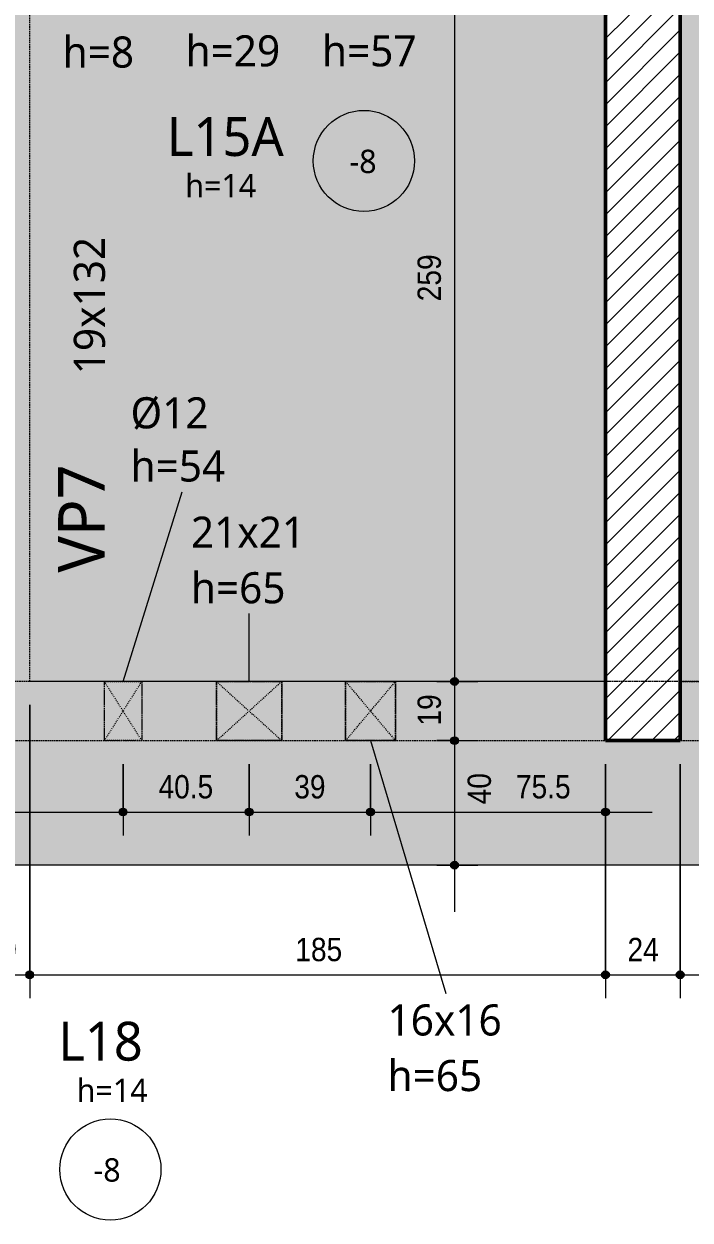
# Model space of a CAD drawing. Header units: centimetres. Extents: x -1475 to 26323, y -1238 to 84208.
# Drawn here: x 8324.4 to 8538.5, y -1233.8 to -849.5 of the extents above; entities that cross this region are included whole.
import ezdxf

# ---------------------------------------------------------------- set-up
doc = ezdxf.new("R2010")
doc.units = ezdxf.units.CM
doc.linetypes.add('Hidden', pattern=[0.714375, 0.47625, -0.238125])
doc.linetypes.add('Traço', pattern=[0.6349999999999998, 0.3174999999999999, -0.3174999999999999])
for name, color, linetype, lineweight in [('A-ANNO-DIMS', 7, 'Continuous', 9), ('A-ANNO-DIMS-50', 7, 'Continuous', 9), ('A-DETL', 7, 'Hidden', 18), ('A-FLOR', 7, 'Continuous', 9), ('A-FLOR-IDEN', 7, 'Continuous', 9), ('A-GENM', 7, 'Continuous', 18), ('A-GENM-HDLN', 7, 'Traço', 18), ('A-GENM-IDEN', 7, 'Continuous', 9), ('S-BEAM-IDEN', 7, 'Continuous', 9), ('S-COLS', 7, 'Continuous', 9)]:
    doc.layers.add(name, color=color, linetype=linetype, lineweight=lineweight)
doc.styles.add('Fira Sans', font='', dxfattribs={"width": 0.9, "height": 7.5})
doc.styles.add('Gadugi', font='gadugi.ttf', dxfattribs={"height": 10})
doc.styles.add('Gadugi_1', font='gadugi.ttf', dxfattribs={"height": 14.99999999999999})
doc.styles.add('Gadugi_3', font='gadugi.ttf', dxfattribs={"height": 7.499999999999995})
doc.styles.add('Gadugi_4', font='gadugi.ttf', dxfattribs={"height": 12.49999999999999})
doc.styles.get('Fira Sans').set_extended_font_data('Fira Sans')
doc.dimstyles.new('PED_R80_1_5mm_ACIMA_As_ESQ__R00', dxfattribs={"dimscale": 30.48, "dimtxt": 10.22984559970693, "dimasz": 0.3280839895013123, "dimexe": 0.2460629921259842, "dimexo": 0.2460629921259842, "dimgap": 0.04921259842519685, "dimtad": 1, "dimdec": 1, "dimrnd": 0.5, "dimdsep": 46, "dimtxsty": 'Fira Sans', "dimblk1": 'DOTSMALL', "dimblk2": 'DOTSMALL', "dimsah": 1, "dimcen": 0.09, "dimdle": 0.4921259842519685, "dimazin": 0, "dimtfac": 1, "dimtdec": 4, "dimtix": 1, "dimtmove": 0, "dimatfit": 3, "dimfxl": 1, "dimtvp": 1, "dimtolj": 1, "dimtzin": 0, "dimarcsym": 2})
doc.dimstyles.new('PED_R80_1_5mm_ACIMA_As_ESQ__R00_3', dxfattribs={"dimscale": 30.48, "dimtxt": 10.22984559970693, "dimasz": 0.3280839895013123, "dimexe": 0.2460629921259842, "dimexo": 0.2460629921259842, "dimgap": 0.04921259842519685, "dimtad": 1, "dimdec": 1, "dimrnd": 0.5, "dimdsep": 46, "dimtxsty": 'Fira Sans', "dimblk1": 'DOTSMALL', "dimblk2": 'DOTSMALL', "dimsah": 1, "dimcen": 0.09, "dimdle": 0.4921259842519685, "dimazin": 0, "dimtfac": 1, "dimtdec": 4, "dimtix": 1, "dimtmove": 2, "dimatfit": 3, "dimfxl": 1, "dimtvp": 1, "dimtolj": 1, "dimtzin": 0, "dimarcsym": 2})
doc.dimstyles.new('PED_R80_1_5mm_ACIMA_As_ESQ__R00_4', dxfattribs={"dimscale": 30.48, "dimtxt": 10.22984559970693, "dimasz": 0.3280839895013123, "dimexe": 0.2460629921259842, "dimexo": 0.2460629921259842, "dimgap": 0.04921259842519685, "dimtad": 1, "dimdec": 1, "dimrnd": 0.5, "dimdsep": 46, "dimtxsty": 'Fira Sans', "dimblk1": 'DOTSMALL', "dimblk2": 'DOTSMALL', "dimsah": 1, "dimcen": 0.09, "dimdle": 0.4921259842519685, "dimazin": 0, "dimtfac": 1, "dimtdec": 4, "dimtix": 1, "dimtmove": 0, "dimatfit": 3, "dimfxl": 1, "dimtvp": 1, "dimtolj": 1, "dimtzin": 0, "dimarcsym": 2})

# ---------------------------------------------------------------- blocks, each defined once
blk = doc.blocks.new('PED_FURO_CIRCULAR_R04_2020 _INSTÂNCIA_ - FURO CIRC-3774465-PL300 - FORMA DO DUPLEX SUPERIOR')
at = {"layer": 'A-GENM-HDLN'}
for p, q in [((6.000000000000609, -9.500000000000677), (-5.999999999999364, 9.499999999999192)), ((-5.999999999999363, -9.500000000000677), (6.00000000000061, 9.499999999999192)), ((-5.999999999999363, -9.500000000000677), (-5.999999999999363, 9.499999999999192)), ((-5.999999999999363, 9.499999999999194), (6.000000000000608, 9.499999999999194)), ((6.000000000000609, 9.499999999999194), (6.000000000000609, -9.500000000000675)), ((6.000000000000609, -9.500000000000677), (-5.999999999999362, -9.500000000000677))]:
    blk.add_line(p, q, dxfattribs=at)
blk = doc.blocks.new('PED_FURO_RETANGULAR_R04_2020 _INSTÂNCIA_ - FURO RET-4011217-PL300 - FORMA DO DUPLEX SUPERIOR')
at = {"layer": 'A-GENM-HDLN'}
for p, q in [((-7.999999999999368, 9.499999999999332), (8.000000000000684, -9.500000000000746)), ((-7.999999999999368, -9.500000000000746), (8.000000000000684, 9.499999999999332)), ((-7.999999999999368, -9.500000000000746), (-7.999999999999368, 9.499999999999332)), ((-7.999999999999368, 9.499999999999332), (8.000000000000684, 9.499999999999332)), ((8.000000000000682, 9.499999999999332), (8.000000000000682, -9.500000000000746)), ((8.000000000000682, -9.500000000000746), (-7.999999999999369, -9.500000000000746))]:
    blk.add_line(p, q, dxfattribs=at)
blk = doc.blocks.new('PED_FURO_RETANGULAR_R04_2020 _INSTÂNCIA_ - FURO RET-4011144-PL300 - FORMA DO DUPLEX SUPERIOR')
at = {"layer": 'A-GENM-HDLN'}
for p, q in [((-10.49999999999937, 9.499999999999332), (10.50000000000068, -9.500000000000746)), ((-10.49999999999937, -9.500000000000746), (10.50000000000068, 9.499999999999332)), ((-10.49999999999937, -9.500000000000746), (-10.49999999999937, 9.499999999999332)), ((-10.49999999999937, 9.499999999999332), (10.50000000000068, 9.499999999999332)), ((10.50000000000068, 9.499999999999332), (10.50000000000068, -9.500000000000746)), ((10.50000000000068, -9.500000000000746), (-10.49999999999936, -9.500000000000746))]:
    blk.add_line(p, q, dxfattribs=at)
blk = doc.blocks.new('DIMBLOCK73-PL300 - FORMA DO DUPLEX SUPERIOR')
at = {"layer": 'A-ANNO-DIMS-50', "true_color": 0x000032}
h = blk.add_hatch(color=178, dxfattribs=at)
edge = h.paths.add_edge_path(flags=0)
edge.add_arc((8462.779242226685, -801.7499793059814), 1.25, 0, 360)
h = blk.add_hatch(color=178, dxfattribs=at)
edge = h.paths.add_edge_path(flags=0)
edge.add_arc((8462.779242226685, -1060.74997930598), 1.25, 0, 360)
at = {"layer": 'A-ANNO-DIMS-50', "color": 178, "true_color": 0x000032}
for p, q in [((8457.04700917965, -801.7499793059814), (8470.279242226685, -801.7499793059814)), ((8462.779242226685, -801.7499793059814), (8457.04700917965, -801.7499793059814)), ((8462.779242226685, -801.7499793059814), (8462.779242226685, -1060.74997930598)), ((8457.04700917965, -1060.74997930598), (8470.279242226685, -1060.74997930598)), ((8462.779242226685, -1060.74997930598), (8457.04700917965, -1060.74997930598))]:
    blk.add_line(p, q, dxfattribs=at)
for centre in [(8462.779242226685, -801.7499793059814), (8462.779242226685, -1060.74997930598)]:
    blk.add_circle(centre, 1.25, dxfattribs=at)
at = {"layer": 'A-ANNO-DIMS-50', "color": 0, "insert": (8450.893901160101, -938.5944838391038), "char_height": 7.5, "width": 17.62681087949502, "attachment_point": 1, "rotation": 90, "line_spacing_factor": 1.049214933303275, "style": 'Fira Sans'}
blk.add_mtext('259', dxfattribs=at)
blk = doc.blocks.new('_DotSmall')
at = {"color": 0, "linetype": 'ByBlock', "const_width": 0.5}
blk.add_lwpolyline([(-0.0625, 0, 1), (0.0625, 0, 1)], format="xyb", close=True, dxfattribs=at)
blk = doc.blocks.new('DIMBLOCK74-PL300 - FORMA DO DUPLEX SUPERIOR')
at = {"layer": 'A-ANNO-DIMS-50', "true_color": 0x000032}
h = blk.add_hatch(color=178, dxfattribs=at)
edge = h.paths.add_edge_path(flags=0)
edge.add_arc((8462.779242226685, -1060.74997930598), 1.25, 0, 360)
h = blk.add_hatch(color=178, dxfattribs=at)
edge = h.paths.add_edge_path(flags=0)
edge.add_arc((8462.779242226685, -1079.749979305981), 1.25, 0, 360)
at = {"layer": 'A-ANNO-DIMS-50', "color": 178, "true_color": 0x000032}
for p, q in [((8457.04700917965, -1060.74997930598), (8470.279242226685, -1060.74997930598)), ((8462.779242226685, -1060.74997930598), (8457.04700917965, -1060.74997930598)), ((8462.779242226685, -1060.74997930598), (8462.779242226685, -1079.749979305981)), ((8457.04700917965, -1079.749979305981), (8470.279242226685, -1079.749979305981)), ((8462.779242226685, -1079.749979305981), (8457.04700917965, -1079.749979305981))]:
    blk.add_line(p, q, dxfattribs=at)
for centre in [(8462.779242226685, -1060.74997930598), (8462.779242226685, -1079.749979305981)]:
    blk.add_circle(centre, 1.25, dxfattribs=at)
at = {"layer": 'A-ANNO-DIMS-50', "color": 0, "insert": (8450.893901160101, -1074.905870572514), "char_height": 7.5, "width": 11.17413903967988, "attachment_point": 1, "rotation": 90, "line_spacing_factor": 1.049214933303275, "style": 'Fira Sans'}
blk.add_mtext('19', dxfattribs=at)
blk = doc.blocks.new('DIMBLOCK75-PL300 - FORMA DO DUPLEX SUPERIOR')
at = {"layer": 'A-ANNO-DIMS-50', "true_color": 0x000032}
h = blk.add_hatch(color=178, dxfattribs=at)
edge = h.paths.add_edge_path(flags=0)
edge.add_arc((8462.779242226685, -1079.749979305981), 1.25, 0, 360)
h = blk.add_hatch(color=178, dxfattribs=at)
edge = h.paths.add_edge_path(flags=0)
edge.add_arc((8462.779242226685, -1119.74997930598), 1.25, 0, 360)
at = {"layer": 'A-ANNO-DIMS-50', "color": 178, "true_color": 0x000032}
for p, q in [((8457.04700917965, -1079.749979305981), (8470.279242226685, -1079.749979305981)), ((8462.779242226685, -1079.749979305981), (8457.04700917965, -1079.749979305981)), ((8462.779242226685, -1079.749979305981), (8462.779242226685, -1134.74997930598)), ((8457.04700917965, -1119.74997930598), (8470.279242226685, -1119.74997930598)), ((8462.779242226685, -1119.74997930598), (8457.04700917965, -1119.74997930598))]:
    blk.add_line(p, q, dxfattribs=at)
for centre in [(8462.779242226685, -1079.749979305981), (8462.779242226685, -1119.74997930598)]:
    blk.add_circle(centre, 1.25, dxfattribs=at)
at = {"layer": 'A-ANNO-DIMS-50', "color": 0, "insert": (8466.977827399343, -1100.208978573621), "char_height": 7.5, "width": 12.5905791996393, "attachment_point": 1, "rotation": 90, "line_spacing_factor": 1.049214933303275, "style": 'Fira Sans'}
blk.add_mtext('40', dxfattribs=at)
blk = doc.blocks.new('DIMBLOCK117-PL300 - FORMA DO DUPLEX SUPERIOR')
at = {"layer": 'A-ANNO-DIMS-50', "true_color": 0x000032}
h = blk.add_hatch(color=178, dxfattribs=at)
edge = h.paths.add_edge_path(flags=0)
edge.add_arc((8307.27941363643, -1154.981185030329), 1.249999999999964, 0, 360)
h = blk.add_hatch(color=178, dxfattribs=at)
edge = h.paths.add_edge_path(flags=0)
edge.add_arc((8326.279413636423, -1154.981172591685), 1.249999999999798, 0, 360)
at = {"layer": 'A-ANNO-DIMS-50', "color": 178, "true_color": 0x000032}
for p, q in [((8307.279356856505, -1068.249979305979), (8307.27941854642, -1162.481185030327)), ((8307.27941363643, -1154.981185030329), (8307.279356856505, -1068.249979305979)), ((8326.279356856505, -1068.249979305979), (8326.279418546414, -1162.481172591683)), ((8326.279413636423, -1154.981172591685), (8326.279356856505, -1068.249979305979)), ((8307.27941363643, -1154.981185030329), (8326.279413636423, -1154.981172591685))]:
    blk.add_line(p, q, dxfattribs=at)
for centre, radius in [((8307.27941363643, -1154.981185030329), 1.249999999999964), ((8326.279413636423, -1154.981172591685), 1.249999999999798)]:
    blk.add_circle(centre, radius, dxfattribs=at)
at = {"layer": 'A-ANNO-DIMS-50', "color": 0, "insert": (8312.123514588971, -1143.095840792477), "char_height": 7.5, "width": 11.17413903967988, "attachment_point": 1, "rotation": 3.750956839399784e-05, "line_spacing_factor": 1.049214933303275, "style": 'Fira Sans'}
blk.add_mtext('19', dxfattribs=at)
blk = doc.blocks.new('DIMBLOCK118-PL300 - FORMA DO DUPLEX SUPERIOR')
at = {"layer": 'A-ANNO-DIMS-50', "true_color": 0x000032}
h = blk.add_hatch(color=178, dxfattribs=at)
edge = h.paths.add_edge_path(flags=0)
edge.add_arc((8326.279413636423, -1154.981172591685), 1.249999999999798, 0, 360)
h = blk.add_hatch(color=178, dxfattribs=at)
edge = h.paths.add_edge_path(flags=0)
edge.add_arc((8511.27937919728, -1154.981051478596), 1.249999999999796, 0, 360)
at = {"layer": 'A-ANNO-DIMS-50', "color": 178, "true_color": 0x000032}
for p, q in [((8326.279356856505, -1068.249979305979), (8326.279418546414, -1162.481172591683)), ((8326.279413636423, -1154.981172591685), (8326.279356856505, -1068.249979305979)), ((8511.279334856084, -1087.249979305979), (8511.27938410727, -1162.481051478594)), ((8511.27937919728, -1154.981051478595), (8511.279334856084, -1087.249979305979)), ((8326.279413636423, -1154.981172591685), (8511.27937919728, -1154.981051478596))]:
    blk.add_line(p, q, dxfattribs=at)
for centre, radius in [((8326.279413636423, -1154.981172591685), 1.249999999999798), ((8511.27937919728, -1154.981051478596), 1.249999999999796)]:
    blk.add_circle(centre, radius, dxfattribs=at)
at = {"layer": 'A-ANNO-DIMS-50', "color": 0, "insert": (8411.631611902802, -1143.095775647962), "char_height": 7.5, "width": 17.15466415950855, "attachment_point": 1, "rotation": 3.750956839399784e-05, "line_spacing_factor": 1.049214933303275, "style": 'Fira Sans'}
blk.add_mtext('185', dxfattribs=at)
blk = doc.blocks.new('DIMBLOCK119-PL300 - FORMA DO DUPLEX SUPERIOR')
at = {"layer": 'A-ANNO-DIMS-50', "true_color": 0x000032}
h = blk.add_hatch(color=178, dxfattribs=at)
edge = h.paths.add_edge_path(flags=0)
edge.add_arc((8511.27937919728, -1154.981051478596), 1.249999999999796, 0, 360)
h = blk.add_hatch(color=178, dxfattribs=at)
edge = h.paths.add_edge_path(flags=0)
edge.add_arc((8535.279379197269, -1154.981035766624), 1.249999999999968, 0, 360)
at = {"layer": 'A-ANNO-DIMS-50', "color": 178, "true_color": 0x000032}
for p, q in [((8511.279334856084, -1087.249979305979), (8511.27938410727, -1162.481051478594)), ((8511.27937919728, -1154.981051478595), (8511.279334856084, -1087.249979305979)), ((8535.279334856084, -1087.249979305979), (8535.27938410726, -1162.481035766623)), ((8535.279379197269, -1154.981035766624), (8535.279334856084, -1087.249979305979)), ((8511.27937919728, -1154.981051478596), (8535.279379197269, -1154.981035766624))]:
    blk.add_line(p, q, dxfattribs=at)
for centre, radius in [((8511.27937919728, -1154.981051478596), 1.249999999999796), ((8535.279379197269, -1154.981035766624), 1.249999999999968)]:
    blk.add_circle(centre, radius, dxfattribs=at)
at = {"layer": 'A-ANNO-DIMS-50', "color": 0, "insert": (8518.361176416494, -1143.095705775801), "char_height": 7.5, "width": 11.80366799966184, "attachment_point": 1, "rotation": 3.750956839399784e-05, "line_spacing_factor": 1.049214933303275, "style": 'Fira Sans'}
blk.add_mtext('24', dxfattribs=at)
blk = doc.blocks.new('DIMBLOCK120-PL300 - FORMA DO DUPLEX SUPERIOR')
at = {"layer": 'A-ANNO-DIMS-50', "true_color": 0x000032}
h = blk.add_hatch(color=178, dxfattribs=at)
edge = h.paths.add_edge_path(flags=0)
edge.add_arc((8535.279379197269, -1154.981035766624), 1.249999999999968, 0, 360)
h = blk.add_hatch(color=178, dxfattribs=at)
edge = h.paths.add_edge_path(flags=0)
edge.add_arc((8890.278816806354, -1154.980803360751), 1.249999999999903, 0, 360)
at = {"layer": 'A-ANNO-DIMS-50', "color": 178, "true_color": 0x000032}
for p, q in [((8890.27876002668, -1068.249979305979), (8890.278821716347, -1162.480803360749)), ((8890.278816806354, -1154.980803360751), (8890.27876002668, -1068.249979305979)), ((8535.279334856084, -1087.249979305979), (8535.27938410726, -1162.481035766623)), ((8535.279379197269, -1154.981035766624), (8535.279334856084, -1087.249979305979)), ((8535.279379197269, -1154.981035766624), (8890.278816806354, -1154.980803360751))]:
    blk.add_line(p, q, dxfattribs=at)
for centre, radius in [((8535.279379197269, -1154.981035766624), 1.249999999999968), ((8890.278816806354, -1154.980803360751), 1.249999999999903)]:
    blk.add_circle(centre, radius, dxfattribs=at)
at = {"layer": 'A-ANNO-DIMS-50', "color": 0, "insert": (8705.5001616211, -1143.095583262369), "char_height": 7.5, "width": 17.46942863949953, "attachment_point": 1, "rotation": 3.750956839399784e-05, "line_spacing_factor": 1.049214933303275, "style": 'Fira Sans'}
blk.add_mtext('355', dxfattribs=at)
blk = doc.blocks.new('DIMBLOCK306-PL300 - FORMA DO DUPLEX SUPERIOR')
at = {"layer": 'A-ANNO-DIMS-50', "true_color": 0x000032}
h = blk.add_hatch(color=178, dxfattribs=at)
edge = h.paths.add_edge_path(flags=0)
edge.add_arc((8239.27937394779, -1102.695401324447), 1.25, 0, 360)
h = blk.add_hatch(color=178, dxfattribs=at)
edge = h.paths.add_edge_path(flags=0)
edge.add_arc((8356.279329946094, -1102.695401324447), 1.25, 0, 360)
at = {"layer": 'A-ANNO-DIMS-50', "color": 178, "true_color": 0x000032}
for p, q in [((8239.27937394779, -1087.24997930598), (8239.27937394779, -1110.195401324447)), ((8239.27937394779, -1102.695401324447), (8239.27937394779, -1087.24997930598)), ((8356.279329946094, -1087.24997930598), (8356.279329946094, -1110.195401324447)), ((8356.279329946094, -1102.695401324447), (8356.279329946094, -1087.24997930598)), ((8239.27937394779, -1102.695401324447), (8356.279329946094, -1102.695401324447))]:
    blk.add_line(p, q, dxfattribs=at)
for centre in [(8239.27937394779, -1102.695401324447), (8356.279329946094, -1102.695401324447)]:
    blk.add_circle(centre, 1.25, dxfattribs=at)
at = {"layer": 'A-ANNO-DIMS-50', "color": 0, "insert": (8291.41848641379, -1090.810060257863), "char_height": 7.5, "width": 15.26607727956265, "attachment_point": 1, "line_spacing_factor": 1.049214933303275, "style": 'Fira Sans'}
blk.add_mtext('117', dxfattribs=at)
blk = doc.blocks.new('DIMBLOCK307-PL300 - FORMA DO DUPLEX SUPERIOR')
at = {"layer": 'A-ANNO-DIMS-50', "true_color": 0x000032}
h = blk.add_hatch(color=178, dxfattribs=at)
edge = h.paths.add_edge_path(flags=0)
edge.add_arc((8356.279329946094, -1102.695401324447), 1.25, 0, 360)
h = blk.add_hatch(color=178, dxfattribs=at)
edge = h.paths.add_edge_path(flags=0)
edge.add_arc((8396.779351947369, -1102.695401324447), 1.25, 0, 360)
at = {"layer": 'A-ANNO-DIMS-50', "color": 178, "true_color": 0x000032}
for p, q in [((8356.279329946094, -1087.24997930598), (8356.279329946094, -1110.195401324447)), ((8356.279329946094, -1102.695401324447), (8356.279329946094, -1087.24997930598)), ((8396.779351947369, -1087.249979305981), (8396.779351947369, -1110.195401324447)), ((8396.779351947369, -1102.695401324447), (8396.779351947369, -1087.249979305981)), ((8356.279329946094, -1102.695401324447), (8396.779351947369, -1102.695401324447))]:
    blk.add_line(p, q, dxfattribs=at)
for centre in [(8356.279329946094, -1102.695401324447), (8396.779351947369, -1102.695401324447)]:
    blk.add_circle(centre, 1.25, dxfattribs=at)
at = {"layer": 'A-ANNO-DIMS-50', "color": 0, "insert": (8367.676589946985, -1090.810060257863), "char_height": 7.5, "width": 21.24660239939132, "attachment_point": 1, "line_spacing_factor": 1.049214933303275, "style": 'Fira Sans'}
blk.add_mtext('40.5', dxfattribs=at)
blk = doc.blocks.new('DIMBLOCK308-PL300 - FORMA DO DUPLEX SUPERIOR')
at = {"layer": 'A-ANNO-DIMS-50', "true_color": 0x000032}
h = blk.add_hatch(color=178, dxfattribs=at)
edge = h.paths.add_edge_path(flags=0)
edge.add_arc((8396.779351947369, -1102.695401324447), 1.25, 0, 360)
h = blk.add_hatch(color=178, dxfattribs=at)
edge = h.paths.add_edge_path(flags=0)
edge.add_arc((8435.779351947369, -1102.695401324447), 1.249999999999972, 0, 360)
at = {"layer": 'A-ANNO-DIMS-50', "color": 178, "true_color": 0x000032}
for p, q in [((8396.779351947369, -1087.249979305981), (8396.779351947369, -1110.195401324447)), ((8396.779351947369, -1102.695401324447), (8396.779351947369, -1087.249979305981)), ((8435.779351947369, -1087.24997930598), (8435.779351947369, -1110.195401324447)), ((8435.779351947369, -1102.695401324447), (8435.779351947369, -1087.24997930598)), ((8396.779351947369, -1102.695401324447), (8435.779351947369, -1102.695401324447))]:
    blk.add_line(p, q, dxfattribs=at)
for centre, radius in [((8396.779351947369, -1102.695401324447), 1.25), ((8435.779351947369, -1102.695401324447), 1.249999999999972)]:
    blk.add_circle(centre, radius, dxfattribs=at)
at = {"layer": 'A-ANNO-DIMS-50', "color": 0, "insert": (8411.29558101418, -1090.810060257863), "char_height": 7.5, "width": 11.96105023965734, "attachment_point": 1, "line_spacing_factor": 1.049214933303275, "style": 'Fira Sans'}
blk.add_mtext('39', dxfattribs=at)
blk = doc.blocks.new('DIMBLOCK309-PL300 - FORMA DO DUPLEX SUPERIOR')
at = {"layer": 'A-ANNO-DIMS-50', "true_color": 0x000032}
h = blk.add_hatch(color=178, dxfattribs=at)
edge = h.paths.add_edge_path(flags=0)
edge.add_arc((8435.779351947369, -1102.695401324447), 1.249999999999972, 0, 360)
h = blk.add_hatch(color=178, dxfattribs=at)
edge = h.paths.add_edge_path(flags=0)
edge.add_arc((8511.279329946094, -1102.695401324447), 1.25, 0, 360)
at = {"layer": 'A-ANNO-DIMS-50', "color": 178, "true_color": 0x000032}
for p, q in [((8435.779351947369, -1087.24997930598), (8435.779351947369, -1110.195401324447)), ((8435.779351947369, -1102.695401324447), (8435.779351947369, -1087.24997930598)), ((8511.279329946094, -1087.249979305981), (8511.279329946094, -1110.195401324447)), ((8511.279329946094, -1102.695401324447), (8511.279329946094, -1087.249979305981)), ((8435.779351947369, -1102.695401324447), (8526.279329946094, -1102.695401324447))]:
    blk.add_line(p, q, dxfattribs=at)
for centre, radius in [((8435.779351947369, -1102.695401324447), 1.249999999999972), ((8511.279329946094, -1102.695401324447), 1.25)]:
    blk.add_circle(centre, radius, dxfattribs=at)
at = {"layer": 'A-ANNO-DIMS-50', "color": 0, "insert": (8482.519503460897, -1090.810060257863), "char_height": 7.5, "width": 19.6727799994364, "attachment_point": 1, "line_spacing_factor": 1.049214933303275, "style": 'Fira Sans'}
blk.add_mtext('75.5', dxfattribs=at)
blk = doc.blocks.new('PED_TAG_LAJE_R01 - TÍTULO_ESPESSURA_REBAIXO _LADO_-2413119-PL300 - FORMA DO DUPLEX SUPERIOR')
at = {"layer": 'A-FLOR-IDEN'}
blk.add_circle((0.8854065720845358, 3.172462292866385e-16), 0.3250000000000003, dxfattribs=at)
blk = doc.blocks.new('PED_TAG_LAJE_R01 - TÍTULO_ESPESSURA_REBAIXO-2413107-PL300 - FORMA DO DUPLEX SUPERIOR')
at = {"layer": 'A-FLOR-IDEN'}
blk.add_circle((-0.0458309989547917, -0.6673473073105288), 0.3250000000000003, dxfattribs=at)

msp = doc.modelspace()

# ---------------------------------------------------------------- hatches: boundary and pattern name
at = {"layer": 'A-DETL', "linetype": 'Continuous', "true_color": 0xffcc66}
for points in [[(8326.279351946514, -1060.749979305982), (8326.279351946514, -801.7499793059819), (8307.279351946514, -801.7499793059819), (8307.279351946514, -1060.749979305982)], [(8347.958013891166, -1079.749979305982), (8511.279329946095, -1079.749979305982), (8511.279329946095, -1060.749979305982), (8084.279373946934, -1060.749979305982), (8084.279373946934, -1079.749979305982), (8165.967321236774, -1079.749979305982)], [(8909.27875511669, -1079.749979305982), (8909.27875511669, -1060.749979305982), (8535.279329946094, -1060.749979305982), (8535.279329946094, -1079.749979305982), (8711.939399199948, -1079.749979305982)]]:
    msp.add_hatch(color=31, dxfattribs=at).paths.add_polyline_path(points, flags=0)
at = {"layer": 'A-FLOR', "lineweight": 18, "true_color": 0xe6b8b7}
msp.add_hatch(color=9, dxfattribs=at).paths.add_polyline_path([(9477.279329946086, -1119.749979305981), (9477.279329946086, -214.7499793059854), (9437.279329946095, -214.7499793059854), (9437.279329946086, -1079.749979305991), (7158.279373946983, -1079.749979305981), (7158.279373946983, -214.7499793059854), (7118.278781474733, -214.7499793059854), (7118.279373946983, -1119.749979305981), (9439.902169817513, -1119.749979305981)], flags=0)
at = {"layer": 'A-FLOR', "lineweight": 18, "true_color": 0xd9d9d9}
h = msp.add_hatch(color=254, dxfattribs=at)
h.paths.add_polyline_path([(8711.939399199948, -1060.749979305982), (8890.27875511669, -1060.749979305982), (8890.27875511669, -801.7499814139538), (8535.279329946094, -801.7499814139538), (8535.279329946094, -1060.749979305982)], flags=0)
h.paths.add_polyline_path([(8909.27875511669, -1060.749979305981), (9161.279329946097, -1060.749979305981), (9161.279329946097, -998.812482992438), (9158.562943970755, -993.7304822769391), (9156.855771533994, -988.10268896647), (9156.279329946095, -982.2499793059864), (9156.855771533994, -976.3972696455074), (9158.562943970755, -970.7694763350336), (9161.335241577013, -965.5828723153983), (9165.066126510499, -961.0367758703904), (9169.612222955502, -957.30589093691), (9174.798826975142, -954.5335933306469), (9180.426620285609, -952.8264208938895), (9186.279329946095, -952.2499793059862), (9192.132039606573, -952.8264208938899), (9197.759832917049, -954.5335933306469), (9202.946436936676, -957.3058909369096), (9207.492533381692, -961.0367758703904), (9211.223418315165, -965.5828723153969), (9213.995715921435, -970.7694763350336), (9215.702888358186, -976.3972696455018), (9216.279329946095, -982.2499793059864), (9215.702888358186, -988.10268896647), (9213.995715921435, -993.7304822769391), (9211.279329946097, -998.8872009072132), (9211.279329946097, -1060.749979305981), (9418.279329946086, -1060.749979305981), (9418.279329946086, -704.7499793059845), (9337.279329946095, -704.7499793059845), (9337.279329946095, -725.7499793059858), (8535.279329946094, -725.7499793059853), (8535.279329946094, -782.749981413953), (8909.27875511669, -782.7499814139543), (8909.27875511669, -1008.784759133312)], flags=0)
h.paths.add_polyline_path([(8853.250862491142, -1011.322233128255), (8851.895212890837, -1011.143758472522), (8850.631948570477, -1010.620497258167), (8849.547158905849, -1009.788108872217), (8848.7147705199, -1008.70331920759), (8848.191509305545, -1007.440054887229), (8848.013034649812, -1006.084405286924), (8848.191509305545, -1004.728755686619), (8848.7147705199, -1003.465491366259), (8849.547158905849, -1002.380701701631), (8850.631948570477, -1001.548313315682), (8851.895212890837, -1001.025052101326), (8853.250862491142, -1000.846577445593), (8854.606512091446, -1001.025052101326), (8855.869776411808, -1001.548313315682), (8856.954566076434, -1002.380701701631), (8857.786954462385, -1003.465491366259), (8858.31021567674, -1004.728755686619), (8858.488690332473, -1006.084405286924), (8858.31021567674, -1007.440054887229), (8857.724463409479, -1008.784759133312), (8856.954566076434, -1009.788108872217), (8855.869776411808, -1010.620497258167), (8854.606512091446, -1011.143758472522)], flags=0)
h.paths.add_polyline_path([(8853.250862491142, -861.3222331282553), (8851.895212890837, -861.1437584725214), (8850.631948570477, -860.6204972581663), (8849.547158905849, -859.7881088722168), (8848.7147705199, -858.7033192075896), (8848.191509305545, -857.4400548872287), (8848.013034649812, -856.084405286924), (8848.191509305545, -854.7287556866194), (8848.7147705199, -853.4654913662584), (8849.547158905849, -852.380701701631), (8850.631948570477, -851.5483133156818), (8851.895212890837, -851.0250521013263), (8853.250862491142, -850.8465774455929), (8854.606512091446, -851.0250521013263), (8855.869776411808, -851.5483133156818), (8856.954566076436, -852.380701701631), (8857.786954462385, -853.4654913662584), (8858.31021567674, -854.7287556866194), (8858.488690332473, -856.084405286924), (8858.31021567674, -857.4400548872287), (8857.786954462385, -858.7033192075896), (8856.954566076436, -859.7881088722168), (8855.869776411808, -860.6204972581663), (8854.606512091446, -861.1437584725219)], flags=0)
h.paths.add_polyline_path([(8545.314288622734, -773.0009145544682), (8545.314288622734, -758.0009145544685), (8560.314288622734, -758.0009145544685), (8560.314288622734, -773.0009145544682)], flags=0)
msp.add_hatch(color=254, dxfattribs=at).paths.add_polyline_path([(8511.279329946095, -1060.749979305982), (8511.279329946095, -801.7499793059824), (8326.279351946514, -801.7499793059824), (8326.279351946514, -1060.749979305982), (8347.958013891166, -1060.749979305982)], flags=0)
at = {"layer": 'S-COLS', "lineweight": 18, "true_color": 0x808080}
h = msp.add_hatch(dxfattribs=at)
h.set_pattern_fill('FP_1', color=8, style=0, pattern_type=2)
h.set_pattern_definition([(45, (8297.779351946514, 0), (-3.535533905932738, 3.535533905932738), [])])
h.paths.add_polyline_path([(8511.279329946095, -1079.749979305982), (8535.279329946094, -1079.749979305982), (8535.279329946094, -801.2499793059816), (8511.279329946095, -801.2499793059816), (8511.279329946095, -1008.784759133312)], flags=0)

# ---------------------------------------------------------------- linework, layer by layer
at = {"layer": 'A-DETL'}
for p, q in [((8326.279351946514, -1060.74997930598), (8326.279351946514, -801.7499793059811)), ((8511.279329946094, -1060.74997930598), (8084.279373946934, -1060.74997930598)), ((8326.279351946514, -1060.74997930598), (8307.279351946514, -1060.74997930598)), ((8890.278755116688, -1060.74997930598), (8326.279351946514, -1060.74997930598)), ((8350.279329946095, -1079.749979305982), (8350.279329946095, -1060.749979305982)), ((8362.279329946095, -1060.749979305982), (8362.279329946095, -1079.749979305982)), ((8407.27935194737, -1060.74997930598), (8386.27935194737, -1060.74997930598)), ((8386.27935194737, -1060.74997930598), (8407.27935194737, -1060.74997930598)), ((8386.27935194737, -1079.749979305981), (8386.27935194737, -1060.749979305981)), ((8386.27935194737, -1060.749979305981), (8386.27935194737, -1079.749979305981)), ((8407.27935194737, -1060.749979305981), (8407.27935194737, -1079.749979305981)), ((8407.27935194737, -1079.749979305981), (8407.27935194737, -1060.749979305981)), ((8443.77935194737, -1060.74997930598), (8427.77935194737, -1060.74997930598)), ((8427.77935194737, -1060.74997930598), (8443.77935194737, -1060.74997930598)), ((8427.77935194737, -1079.74997930598), (8427.77935194737, -1060.74997930598)), ((8427.77935194737, -1060.74997930598), (8427.77935194737, -1079.74997930598)), ((8443.77935194737, -1060.74997930598), (8443.77935194737, -1079.74997930598)), ((8443.77935194737, -1079.74997930598), (8443.77935194737, -1060.74997930598)), ((8535.279329946094, -1060.74997930598), (8511.279329946094, -1060.74997930598)), ((8511.279329946094, -1079.749979305981), (8511.279329946094, -1060.74997930598)), ((8535.279329946094, -1079.749979305981), (8535.279329946094, -1060.74997930598)), ((8535.279329946094, -1060.74997930598), (8909.27875511669, -1060.74997930598)), ((7624.744193866327, -1079.749979305981), (8909.27875511669, -1079.749979305981)), ((8386.27935194737, -1079.749979305981), (8407.27935194737, -1079.749979305981)), ((8407.27935194737, -1079.749979305981), (8386.27935194737, -1079.749979305981)), ((8427.77935194737, -1079.749979305981), (8443.77935194737, -1079.749979305981)), ((8443.77935194737, -1079.749979305981), (8427.77935194737, -1079.749979305981))]:
    msp.add_line(p, q, dxfattribs=at)
at = {"layer": 'A-FLOR', "lineweight": 18}
msp.add_line((9477.279329946085, -1119.74997930598), (7118.279373946983, -1119.74997930598), dxfattribs=at)
at = {"layer": 'A-GENM-IDEN'}
for p, q in [((8356.279329946095, -1060.74997930598), (8375.236531018292, -999.8053276933892)), ((8396.77935194737, -1060.749979305981), (8396.77935194737, -1038.930750212247)), ((8435.77935194737, -1079.74997930598), (8459.963313636923, -1160.923980431429))]:
    msp.add_line(p, q, dxfattribs=at)
at = {"layer": 'S-COLS', "lineweight": 50}
for p, q in [((8511.279329946094, -1079.749979305981), (8511.279329946094, -801.2499793059806)), ((8535.279329946094, -801.2499793059806), (8535.279329946094, -1079.749979305981)), ((8535.279329946094, -1079.749979305981), (8511.279329946094, -1079.749979305981))]:
    msp.add_line(p, q, dxfattribs=at)

# ---------------------------------------------------------------- block references
at = {"layer": 'A-FLOR-IDEN', "xscale": 49.99999999999998, "yscale": 49.99999999999998, "zscale": 49.99999999999998}
for name, p in [('PED_TAG_LAJE_R01 - TÍTULO_ESPESSURA_REBAIXO _LADO_-2413119-PL300 - FORMA DO DUPLEX SUPERIOR', (8389.387859548939, -893.51767210666)), ('PED_TAG_LAJE_R01 - TÍTULO_ESPESSURA_REBAIXO-2413107-PL300 - FORMA DO DUPLEX SUPERIOR', (8354.488276851276, -1184.148782398524))]:
    msp.add_blockref(name, p, dxfattribs=at)
at = {"layer": 'A-GENM', "linetype": 'Traço'}
for name, p in [('PED_FURO_CIRCULAR_R04_2020 _INSTÂNCIA_ - FURO CIRC-3774465-PL300 - FORMA DO DUPLEX SUPERIOR', (8356.279329946095, -1070.249979305979)), ('PED_FURO_RETANGULAR_R04_2020 _INSTÂNCIA_ - FURO RET-4011144-PL300 - FORMA DO DUPLEX SUPERIOR', (8396.77935194737, -1070.24997930598)), ('PED_FURO_RETANGULAR_R04_2020 _INSTÂNCIA_ - FURO RET-4011217-PL300 - FORMA DO DUPLEX SUPERIOR', (8435.77935194737, -1070.249979305979))]:
    msp.add_blockref(name, p, dxfattribs=at)

# ---------------------------------------------------------------- texts
at = {"layer": 'A-FLOR-IDEN', "attachment_point": 1}
for s, insert, char_height, width, style in [('L15A', (8370.364039278744, -879.4272813424319), 12.49999999999999, 46.89871874999996, 'Gadugi_4'), ('-8', (8429.017156260117, -889.9137884625699), 7.499999999999995, 12.02531249999999, 'Gadugi_3'), ('h=14', (8376.25918717323, -897.7148670359278), 7.499999999999995, 29.66243749999997, 'Gadugi_3'), ('L18', (8335.464456581081, -1170.058391634296), 12.49999999999999, 33.27003124999997, 'Gadugi_4'), ('h=14', (8341.359604475567, -1188.345977327792), 7.499999999999995, 29.66243749999997, 'Gadugi_3'), ('-8', (8346.774445010487, -1213.912264119961), 7.499999999999995, 12.02531249999999, 'Gadugi_3')]:
    msp.add_mtext(s, dxfattribs=dict(at, insert=insert, char_height=char_height, width=width, style=style))
at = {"layer": 'A-GENM-IDEN', "char_height": 9.999999999999993, "attachment_point": 1, "style": 'Gadugi'}
for s, insert, width in [('h=8', (8336.85957808926, -853.5314770390675), 30.46412499999998), ('h=29', (8376.362237471554, -853.1408520390673), 39.68353124999997), ('h=57', (8420.182894409732, -853.1408520390673), 39.68353124999997), ('Ø12', (8358.686531018291, -969.4386318713854), 31.26581249999997), ('h=54', (8358.686531018291, -986.5152235267226), 39.68353124999997), ('21x21', (8378.07935194737, -1007.782804390243), 44.89449999999997), ('h=65', (8378.07935194737, -1025.64064604558), 39.68353124999997), ('16x16', (8441.263313636924, -1164.483876264762), 44.89449999999997), ('h=65', (8441.263313636924, -1182.341717920099), 39.68353124999997)]:
    msp.add_mtext(s, dxfattribs=dict(at, insert=insert, width=width))
at = {"layer": 'S-BEAM-IDEN', "attachment_point": 1, "rotation": 90}
for s, insert, char_height, width, style in [('19x132', (8340.448687035572, -962.0516576977323), 9.999999999999993, 54.11390624999996, 'Gadugi'), ('VP7', (8335.419520368907, -1025.754400907757), 14.99999999999999, 44.49365624999997, 'Gadugi_1')]:
    msp.add_mtext(s, dxfattribs=dict(at, insert=insert, char_height=char_height, width=width, style=style))

# ---------------------------------------------------------------- dimensions: what is measured, and where the dimension line sits
at = {"layer": 'A-ANNO-DIMS', "color": 178, "true_color": 0x000032}
for base, p1, p2, angle, override, picture, middle in [((8462.779242226688, -1060.749979305981), (8464.54700917965, -801.7499793059814), (8464.54700917965, -1060.74997930598), 89.99999999999991, {"dimpost": '<>', "dimfxl": 258.999999999999}, 'DIMBLOCK73-PL300 - FORMA DO DUPLEX SUPERIOR', (8457.409503473844, -931.2499793059835)), ((8462.779242226688, -1079.749979305981), (8464.54700917965, -1060.74997930598), (8464.54700917965, -1079.749979305981), 89.99999999999991, {"dimpost": '<>', "dimfxl": 19.00000000000023}, 'DIMBLOCK74-PL300 - FORMA DO DUPLEX SUPERIOR', (8457.409503473844, -1070.249979305983)), ((8326.279351946514, -1154.981172591685), (8307.279351946514, -1060.74997930598), (8326.279351946514, -1060.74997930598), 3.750956873990884e-05, {"dimpost": '<>', "dimfxl": 19}, 'DIMBLOCK117-PL300 - FORMA DO DUPLEX SUPERIOR', (8316.779351946514, -1149.611433838843)), ((8511.279329946094, -1154.981051478595), (8326.279351946514, -1060.74997930598), (8511.279329946094, -1079.749979305981), 3.750956840269253e-05, {"dimpost": '<>', "dimfxl": 185.973094451442}, 'DIMBLOCK118-PL300 - FORMA DO DUPLEX SUPERIOR', (8418.779340946305, -1149.665739431591)), ((8890.278755116688, -1154.980803360751), (8535.279329946094, -1079.749979305981), (8890.278755116688, -1060.74997930598), 3.750956842894852e-05, {"dimpost": '<>', "dimfxl": 355.5075131012734}, 'DIMBLOCK120-PL300 - FORMA DO DUPLEX SUPERIOR', (8712.77904253139, -1149.665491313746)), ((8535.279329946094, -1154.981035766624), (8511.279329946094, -1079.749979305981), (8535.279329946094, -1079.749979305981), 3.750956762571302e-05, {"dimpost": '<>', "dimfxl": 24}, 'DIMBLOCK119-PL300 - FORMA DO DUPLEX SUPERIOR', (8523.279329946094, -1149.731035766624))]:
    dim = msp.add_linear_dim(base=base, p1=p1, p2=p2, angle=angle, dimstyle='PED_R80_1_5mm_ACIMA_As_ESQ__R00', override=override, dxfattribs=at)
    dim.commit()
    dim.dimension.update_dxf_attribs({"geometry": picture, "text_midpoint": middle})
for base, p1, p2, override, picture, middle in [((8356.279329946094, -1102.695401324447), (8239.27937394779, -1079.74997930598), (8356.279329946094, -1079.74997930598), {"dimpost": '<>', "dimfxl": 116.9999559983044}, 'DIMBLOCK306-PL300 - FORMA DO DUPLEX SUPERIOR', (8297.779351946941, -1097.39097461861)), ((8396.779351947369, -1102.695401324447), (8356.279329946094, -1079.74997930598), (8396.779351947369, -1079.749979305981), {"dimpost": '<>', "dimfxl": 40.50002200127528}, 'DIMBLOCK307-PL300 - FORMA DO DUPLEX SUPERIOR', (8376.52934094673, -1097.380089277442)), ((8435.779351947369, -1102.695401324447), (8396.779351947369, -1079.749979305981), (8435.779351947369, -1079.74997930598), {"dimpost": '<>', "dimfxl": 39}, 'DIMBLOCK308-PL300 - FORMA DO DUPLEX SUPERIOR', (8416.279351947369, -1097.325662571605))]:
    dim = msp.add_linear_dim(base=base, p1=p1, p2=p2, dimstyle='PED_R80_1_5mm_ACIMA_As_ESQ__R00_4', override=override, dxfattribs=at)
    dim.commit()
    dim.dimension.update_dxf_attribs({"geometry": picture, "text_midpoint": middle})
dim = msp.add_linear_dim(base=(8511.279329946094, -1102.695401324447), p1=(8435.779351947369, -1079.74997930598), p2=(8511.279329946094, -1079.749979305981), dimstyle='PED_R80_1_5mm_ACIMA_As_ESQ__R00_3', override={"dimpost": '<>', "dimfxl": 75.49997799872472}, dxfattribs=at)
dim.commit()
dim.dimension.update_dxf_attribs({"geometry": 'DIMBLOCK309-PL300 - FORMA DO DUPLEX SUPERIOR', "text_midpoint": (8492.355893460615, -1095.810060257863), "dimtype": 160})
dim = msp.add_linear_dim(base=(8462.779242226688, -1119.749979305981), p1=(8464.54700917965, -1079.749979305981), p2=(8464.54700917965, -1119.74997930598), angle=89.99999999999991, dimstyle='PED_R80_1_5mm_ACIMA_As_ESQ__R00_3', override={"dimpost": '<>', "dimfxl": 39.99999999999955}, dxfattribs=at)
dim.commit()
dim.dimension.update_dxf_attribs({"geometry": 'DIMBLOCK75-PL300 - FORMA DO DUPLEX SUPERIOR', "text_midpoint": (8471.977827399343, -1093.913688973802), "dimtype": 160, "text_rotation": 89.99999999999991})

doc.saveas('drawing.dxf')
